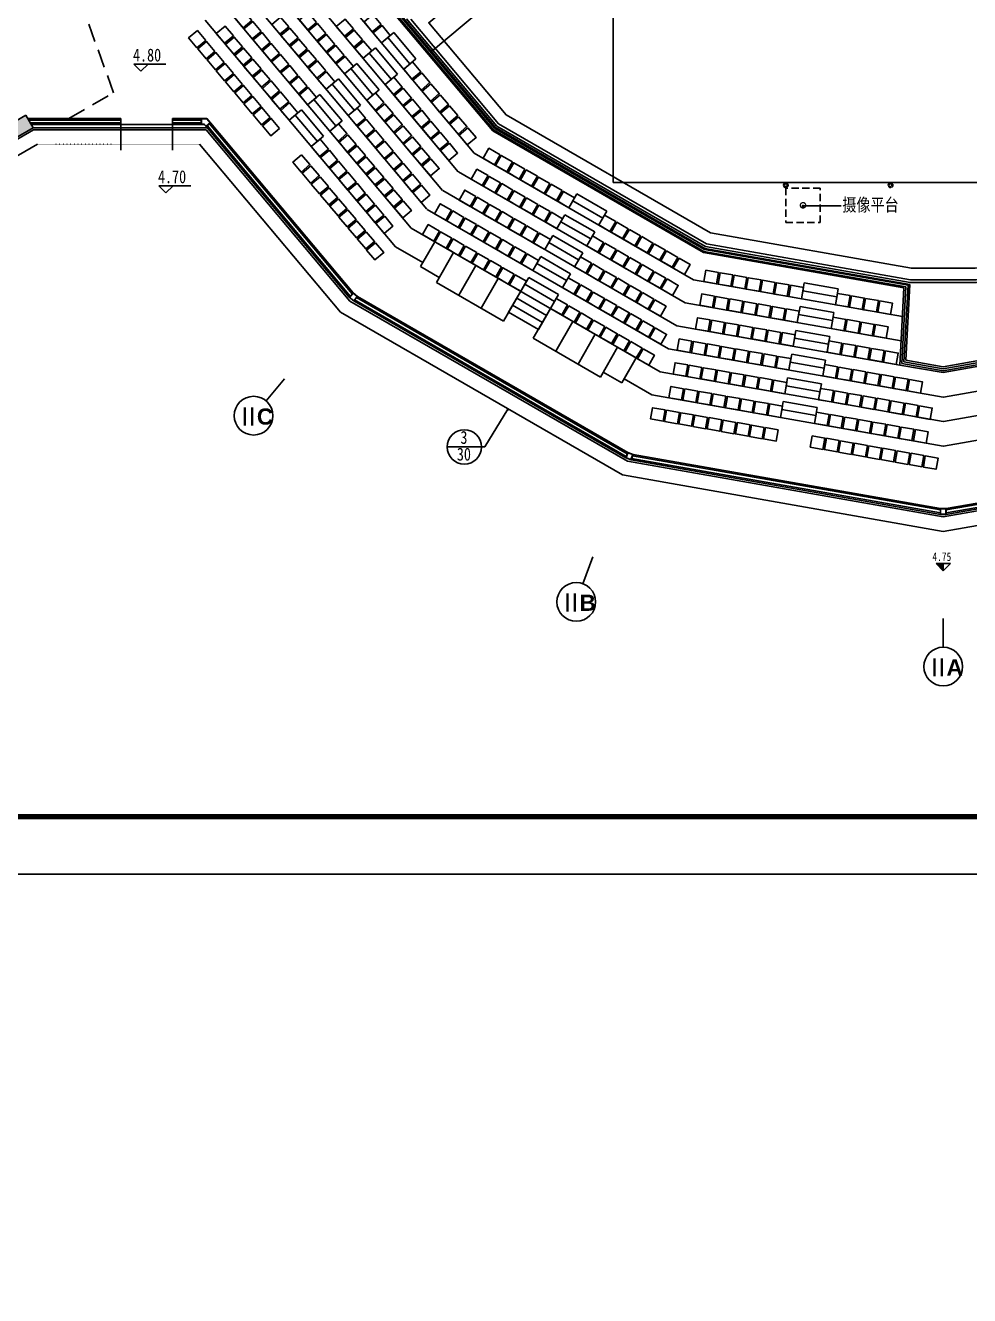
# Model space of a CAD drawing. Extents: x 23317406 to 24383751, y 42324270 to 43451021.
# Drawn here: x 23965397 to 23998288, y 43039150 to 43083414 of the extents above; entities that cross this region are included whole.
import ezdxf

# ---------------------------------------------------------------- set-up
doc = ezdxf.new("R2010")
doc.units = 0
doc.header["$MEASUREMENT"] = 0
for name, pattern in [('DASHED', [0.75, 0.5, -0.25]), ('HIDDEN', [9.525, 6.35, -3.175]), ('T-BW-SF$0$DOT2', [3.175, 0, -3.175])]:
    doc.linetypes.add(name, pattern=pattern)
doc.layers.get('0').update_dxf_attribs({"linetype": 'CONTINUOUS'})
for name, color, linetype in [('FRAME', 7, 'CONTINUOUS'), ('场地', 5, 'CONTINUOUS'), ('墙', 7, 'CONTINUOUS'), ('座位', 253, 'CONTINUOUS'), ('投影', 9, 'CONTINUOUS'), ('柱填充', 8, 'CONTINUOUS'), ('柱形', 7, 'CONTINUOUS'), ('标注', 7, 'CONTINUOUS'), ('栏杆', 146, 'CONTINUOUS'), ('汉字', 7, 'CONTINUOUS'), ('辅助件', 9, 'CONTINUOUS'), ('边界', 9, 'CONTINUOUS'), ('门窗', 7, 'CONTINUOUS')]:
    doc.layers.add(name, color=color, linetype=linetype)
doc.styles.add('Q1', font='SimSun.ttf', dxfattribs={"width": 0.8, "height": 450})
doc.styles.add('Q200', font='SimSun.ttf', dxfattribs={"width": 0.8, "height": 450})
doc.styles.add('T-SG-01$0$Arial', font='ARIALBD.TTF')
doc.dimstyles.new('Q2', dxfattribs={"dimscale": 150, "dimtxt": 2.5, "dimasz": 2.5, "dimexe": 0, "dimexo": 0, "dimgap": 0.5, "dimtad": 1, "dimdec": 4, "dimdsep": 46, "dimtxsty": 'Q200', "dimblk1": 'DOTSMALL', "dimblk2": 'DOTSMALL', "dimsah": 1, "dimcen": 2.5, "dimadec": 0, "dimazin": 0, "dimtfac": 1, "dimtdec": 3, "dimtmove": 2, "dimatfit": 3, "dimldrblk": 'DOTSMALL', "dimfxl": 1, "dimtolj": 1, "dimtzin": 10, "dimarcsym": 0})

# ---------------------------------------------------------------- blocks, each defined once
blk = doc.blocks.new('_DOTSMALL')
at = {"color": 0, "linetype": 'ByBlock', "const_width": 0.5}
blk.add_lwpolyline([(-0.0625, 0, 1), (0.0625, 0, 1)], format="xyb", close=True, dxfattribs=at)
blk = doc.blocks.new('M100')
at = {"layer": '门窗'}
blk.add_line((0, 1000), (0, 0), dxfattribs=at)
blk = doc.blocks.new('T-SEAT-LOWER$0$SEAT_500CS')
blk.add_lwpolyline([(-400, -225), (-400, 225), (0, 225), (0, -225)], close=True)

msp = doc.modelspace()

# ---------------------------------------------------------------- hatches: boundary and pattern name
at = {"layer": '柱填充'}
msp.add_hatch(color=256, dxfattribs=at).paths.add_polyline_path([(23959695.25018, 43076981.38465), (23965411.25425, 43080281.52114), (23965661.25425, 43079848.50843), (23959945.25018, 43076548.37194)])
at = {"layer": '汉字'}
msp.add_hatch(color=256, dxfattribs=at).paths.add_polyline_path([(23997370, 43064660.67441), (23997120, 43064660.67441), (23997370, 43064410.67441)])

# ---------------------------------------------------------------- linework, layer by layer
for p, q in [((23974422.48233, 43071096.44984), (23973779.69472, 43070330.4054)), ((23984817.86074, 43063957.51728), (23985159.88088, 43064897.2099)), ((23997370, 43061744.23646), (23997370, 43062744.23646))]:
    msp.add_line(p, q)
at = {"color": 2}
for centre in [(23973345.81309, 43069813.3254), (23973345.81309, 43069813.3254), (23984586.99714, 43063323.22476), (23997370, 43061069.23646)]:
    msp.add_circle(centre, 675, dxfattribs=at)
at = {"layer": 'FRAME'}
msp.add_lwpolyline([(23898114.9548, 43053839.75614), (23898114.9548, 43222039.75614), (24135914.9548, 43222039.75614), (24135914.9548, 43053839.75614)], close=True, dxfattribs=at)
at = {"layer": 'FRAME', "const_width": 180}
msp.add_lwpolyline([(23903114.9548, 43055839.75614), (23903114.9548, 43220039.75614), (24133914.9548, 43220039.75614), (24133914.9548, 43055839.75614)], close=True, dxfattribs=at)
at = {"layer": '场地'}
for p in [(23985870, 43118944.23646), (24008870, 43077944.23646)]:
    msp.add_line(p, (23985870, 43077944.23646), dxfattribs=at)
at = {"layer": '墙'}
for p, q in [((23971525.03775, 43079965.01478), (23971525.03775, 43080165.01478)), ((23971689.31651, 43079888.41034), (23971842.5254, 43080016.96786)), ((23965661.25425, 43079848.50843), (23956352.74211, 43074474.23644)), ((23965680.0107, 43079778.50843), (23956371.49859, 43074404.23646)), ((23965661.25425, 43079848.50843), (23971722.79818, 43079848.50843)), ((23965680.0107, 43079778.50843), (23971690.15665, 43079778.50843)), ((23971690.15665, 43079778.50843), (23976698.87557, 43073809.34966)), ((23986371.12443, 43068225.07418), (23976698.87557, 43073809.34966)), ((23986371.12443, 43068225.07418), (23997370, 43066285.67566)), ((24008368.87557, 43068225.07418), (23997370, 43066285.67566))]:
    msp.add_line(p, q, dxfattribs=at)
for points in [[(23971689.31651, 43079888.41034), (23971842.5254, 43080016.96786), (23971718.29928, 43080165.01478), (23971525.03775, 43080165.01478), (23971525.03775, 43079965.01478), (23971625.03775, 43079965.01478)], [(23971690.54908, 43079902.49866), (23971828.43708, 43080018.20043), (23971713.6362, 43080155.01478), (23971535.03775, 43080155.01478), (23971535.03775, 43079975.01478), (23971629.70082, 43079975.01478)], [(23976963.04408, 43073968.60105), (23976809.83519, 43074097.15857), (23976679.29446, 43073941.58619), (23976832.50335, 43073813.02866)], [(23976948.95576, 43073967.36848), (23976811.06776, 43074083.07025), (23976693.38278, 43073942.81875), (23976831.27078, 43073827.11698)], [(23986376.95592, 43068533.47651), (23986564.89444, 43068465.07249), (23986495.43517, 43068274.23471), (23986307.49665, 43068342.63874)], [(23986382.93264, 43068520.65939), (23986552.07731, 43068459.09576), (23986489.45844, 43068287.05183), (23986320.31377, 43068348.61546)], [(23997270, 43066577.47354), (23997470, 43066577.47354), (23997470, 43066374.38822), (23997270, 43066374.38822)], [(23997470, 43066577.47354), (23997270, 43066577.47354), (23997270, 43066374.38822), (23997470, 43066374.38822)], [(23997280, 43066567.47354), (23997460, 43066567.47354), (23997460, 43066384.38822), (23997280, 43066384.38822)], [(23997460, 43066567.47354), (23997280, 43066567.47354), (23997280, 43066384.38822), (23997460, 43066384.38822)]]:
    msp.add_lwpolyline(points, close=True, dxfattribs=at)
at = {"layer": '墙', "ltscale": 5000}
for start, end in [(67.1172342395, 67.1172342395), (66.2587266313, 66.2587266313), (64.4772342395, 64.4772342395), (64.9387266313, 64.9387266313)]:
    msp.add_arc((23850578.58196, 42857442.58139), 533172.67138, start, end, dxfattribs=at)
at = {"layer": '墙'}
for centre, start, end in [((23850634.74669, 42857737.27781), 79.4743453394, 79.4743453394), ((23850639.30178, 42857736.37231), 78.1227654233, 78.1227654233), ((23850644.55659, 42857735.23786), 77.5606287088, 77.5606287088), ((23850649.0789, 42857734.18074), 76.2090487927, 76.2090487927)]:
    msp.add_arc(centre, 530172.67138, start, end, dxfattribs=at)
at = {"layer": '座位'}
for p, q in [((23979662.5971, 43075874.11499), (23979162.5971, 43075008.08959)), ((23980312.11615, 43075499.11499), (23979712.11615, 43074459.88451)), ((23979162.5971, 43075008.08959), (23979812.11615, 43074633.08959)), ((23981091.53901, 43075049.11499), (23980491.53901, 43074009.8845)), ((23979712.11615, 43074459.88451), (23982050.38474, 43073109.8845)), ((23981870.96188, 43074599.11499), (23981270.96187, 43073559.8845)), ((23982650.38474, 43074149.11498), (23982050.38474, 43073109.8845)), ((23983689.61522, 43073549.11498), (23983089.61522, 43072509.8845)), ((23984469.03808, 43073099.11498), (23983869.03808, 43072059.8845)), ((23983089.61522, 43072509.8845), (23985427.88381, 43071159.88449)), ((23985248.46095, 43072649.11498), (23984648.46094, 43071609.8845)), ((23986027.88381, 43072199.11498), (23985427.88381, 43071159.88449)), ((23986677.40286, 43071824.11498), (23986177.40286, 43070958.08957)), ((23985527.88381, 43071333.08957), (23986177.40286, 43070958.08957))]:
    msp.add_line(p, q, dxfattribs=at)
at = {"layer": '投影', "linetype": 'HIDDEN', "ltscale": 100}
for p, q in [((23968470.72632, 43081066.4127), (23964270, 43092607.8134)), ((23966909.45934, 43080165.01478), (23968470.72632, 43081066.4127))]:
    msp.add_line(p, q, dxfattribs=at)
at = {"layer": '投影'}
for p, q in [((23976229.57879, 43086238.80858), (23981679.00438, 43079744.43606)), ((23976352.69272, 43086309.88845), (23981770.38289, 43079853.33673)), ((23975354.72718, 43085725.69231), (23981026.30074, 43078966.57415)), ((23983450, 43085784.91409), (23979543.62852, 43082507.07922)), ((23974616.04358, 43085299.21313), (23980478.02968, 43078313.17014)), ((23973877.35998, 43084872.73395), (23979929.75861, 43077659.76613)), ((23973138.67637, 43084446.25478), (23979381.48755, 43077006.36212)), ((23972399.99277, 43084019.7756), (23978833.21649, 43076352.95812)), ((23971661.30917, 43083593.29642), (23978284.94543, 43075699.55411)), ((23978231.55946, 43083168.42244), (23977802.57458, 43082808.46138)), ((23978231.55946, 43083168.42244), (23979002.9046, 43082249.16911)), ((23977588.08213, 43082628.48085), (23977159.09724, 43082268.51979)), ((23977588.08213, 43082628.48085), (23978359.42726, 43081709.22752)), ((23978017.06702, 43082988.44191), (23978788.41215, 43082069.18858)), ((23977373.58969, 43082448.50032), (23978144.93482, 43081529.24699)), ((23979002.9046, 43082249.16911), (23978573.91971, 43081889.20805)), ((23976944.6048, 43082088.53926), (23976515.61991, 43081728.5782)), ((23976730.11236, 43081908.55873), (23977501.45749, 43080989.30539)), ((23976944.6048, 43082088.53926), (23977715.94993, 43081169.28593)), ((23978359.42726, 43081709.22752), (23977930.44238, 43081349.26645)), ((23976301.12747, 43081548.59766), (23975872.14258, 43081188.6366)), ((23976086.63502, 43081368.61713), (23976857.98016, 43080449.3638)), ((23976301.12747, 43081548.59766), (23977072.4726, 43080629.34433)), ((23975657.65014, 43081008.65607), (23975228.66525, 43080648.69501)), ((23975443.15769, 43080828.67554), (23976214.50282, 43079909.42221)), ((23975657.65014, 43081008.65607), (23976428.99527, 43080089.40274)), ((23977715.94993, 43081169.28593), (23977286.96505, 43080809.32486)), ((23975014.1728, 43080468.71448), (23974585.18792, 43080108.75342)), ((23975014.1728, 43080468.71448), (23975785.51794, 43079549.46115)), ((23977072.4726, 43080629.34433), (23976643.48771, 43080269.38327)), ((23974799.68036, 43080288.73395), (23975571.02549, 43079369.48062)), ((23976428.99527, 43080089.40274), (23976000.01038, 43079729.44168)), ((23975785.51794, 43079549.46115), (23975356.53305, 43079189.50009)), ((23989020.99561, 43075505.53544), (23981679.00438, 43079744.43606)), ((23989069.6171, 43075639.12189), (23981770.38289, 43079853.33673)), ((23981032.40887, 43078963.0476), (23988673.69924, 43074551.34653)), ((23980484.13781, 43078309.6436), (23988381.9703, 43073749.82786)), ((23979935.86675, 43077656.23959), (23988090.24136, 43072948.30919)), ((23984610.38475, 43077543.93456), (23984330.38474, 43077058.96034)), ((23984470.38474, 43077301.44745), (23985509.61523, 43076701.44745)), ((23984610.38475, 43077543.93456), (23985649.61523, 43076943.93456)), ((23979387.59569, 43077002.83558), (23987798.51242, 43072146.79052)), ((23985649.61523, 43076943.93456), (23985369.61523, 43076458.96033)), ((23984190.38474, 43076816.47323), (23983910.38474, 43076331.499)), ((23984050.38474, 43076573.98611), (23985089.61523, 43075973.98611)), ((23984190.38474, 43076816.47323), (23985229.61523, 43076216.47322)), ((23978839.32462, 43076349.43158), (23987506.78348, 43071345.27185)), ((23983770.38474, 43076089.01189), (23983490.38474, 43075604.03766)), ((23983770.38474, 43076089.01189), (23984809.61523, 43075489.01188)), ((23985229.61523, 43076216.47322), (23984949.61523, 43075731.499)), ((23979242.5971, 43075146.65365), (23978284.94541, 43075699.55411)), ((23979242.5971, 43075146.65365), (23979662.5971, 43075874.11499)), ((23983630.38474, 43075846.52477), (23984669.61522, 43075246.52477)), ((23989020.99561, 43075505.53544), (23996003.17473, 43074274.38888)), ((23989069.6171, 43075639.12189), (23996208.99748, 43074380.2565)), ((23983350.38474, 43075361.55055), (23983070.38474, 43074876.57632)), ((23983210.38474, 43075119.06344), (23984249.61522, 43074519.06343)), ((23983350.38474, 43075361.55055), (23984389.61522, 43074761.55055)), ((23984809.61523, 43075489.01188), (23984529.61523, 43075004.03766)), ((23982930.38474, 43074634.08921), (23982650.38474, 43074149.11498)), ((23982930.38474, 43074634.08921), (23983969.61522, 43074034.08921)), ((23984389.61522, 43074761.55055), (23984109.61522, 43074276.57632)), ((23982790.38474, 43074391.6021), (23983829.61522, 43073791.6021)), ((23995950.44574, 43073268.25977), (23988673.69924, 43074551.34654)), ((23992528.20794, 43074440.33155), (23992430.96496, 43073888.8392)), ((23993709.97724, 43074231.95373), (23992528.20794, 43074440.33155)), ((23993709.97724, 43074231.95373), (23993612.73426, 43073680.46139)), ((23995861.86103, 43071577.96293), (23996003.17473, 43074274.38888)), ((23996070.84753, 43071744.19829), (23996208.99748, 43074380.2565)), ((23982650.38474, 43074149.11498), (23982230.38474, 43073421.65365)), ((23982510.38474, 43073906.62787), (23983549.61522, 43073306.62787)), ((23983969.61522, 43074034.08921), (23983689.61522, 43073549.11498)), ((23995906.15338, 43072423.11135), (23988381.9703, 43073749.82787)), ((23993661.35575, 43073956.20756), (23992479.58645, 43074164.58538)), ((23982230.38474, 43073421.65365), (23983269.61522, 43072821.65364)), ((23982370.38474, 43073664.14076), (23983409.61522, 43073064.14076)), ((23983689.61522, 43073549.11498), (23983269.61522, 43072821.65364)), ((23992382.34347, 43073613.09303), (23992285.10048, 43073061.60069)), ((23993515.49128, 43073128.96905), (23992333.72198, 43073337.34686)), ((23993564.11277, 43073404.71522), (23992382.34347, 43073613.09303)), ((23993564.11277, 43073404.71522), (23993466.86979, 43072853.22287)), ((23995861.86103, 43071577.96293), (23988090.24136, 43072948.3092)), ((23992236.47899, 43072785.85452), (23992139.23601, 43072234.36218)), ((23993369.62681, 43072301.73053), (23992187.8575, 43072510.10835)), ((23993418.2483, 43072577.4767), (23992236.47899, 43072785.85452)), ((23993418.2483, 43072577.4767), (23993321.00532, 43072025.98436)), ((23997363.05404, 43070460.30374), (23987798.51242, 43072146.79053)), ((23992090.61452, 43071958.61601), (23991993.37154, 43071407.12367)), ((23993272.38382, 43071750.23819), (23992090.61452, 43071958.61601)), ((23997376.94596, 43070460.30374), (24006941.48758, 43072146.79053)), ((23986257.40286, 43071096.65364), (23986677.40286, 43071824.11498)), ((23993223.76233, 43071474.49202), (23992041.99303, 43071682.86984)), ((23993272.38382, 43071750.23819), (23993175.14084, 43071198.74585)), ((23997363.05404, 43071313.2621), (23995861.86103, 43071577.96293)), ((23997363.05404, 43071516.34742), (23996070.84753, 43071744.19829)), ((23997363.05404, 43071516.34742), (23998669.02527, 43071746.62538)), ((23997363.05404, 43071313.2621), (23998878.01177, 43071580.39002)), ((23986257.40286, 43071096.65364), (23987215.05454, 43070543.75318)), ((23997363.05403, 43069607.34539), (23987506.78347, 43071345.27186)), ((23991944.75005, 43071131.3775), (23991847.50707, 43070579.88516)), ((23993126.51935, 43070922.99968), (23991944.75005, 43071131.3775)), ((23997376.94597, 43069607.34539), (24007233.21652, 43071345.27186)), ((23993077.89786, 43070647.25351), (23991896.12856, 43070855.63133)), ((23993126.51935, 43070922.99968), (23993029.27637, 43070371.50734)), ((23997363.05403, 43068754.38704), (23987215.05453, 43070543.75319)), ((23991798.88558, 43070304.13899), (23991701.64259, 43069752.64665)), ((23992980.65488, 43070095.76117), (23991798.88558, 43070304.13899)), ((23997376.94597, 43068754.38704), (24007524.94547, 43070543.75319)), ((23992932.03339, 43069820.015), (23991750.26409, 43070028.39282)), ((23992980.65488, 43070095.76117), (23992883.4119, 43069544.26883))]:
    msp.add_line(p, q, dxfattribs=at)
at = {"layer": '投影', "linetype": 'DASHED', "ltscale": 500}
msp.add_lwpolyline([(23991885, 43076544.23646), (23993085, 43076544.23646), (23993085, 43077744.23646), (23991885, 43077744.23646)], close=True, dxfattribs=at)
at = {"layer": '柱形'}
for p, q in [((23959695.25018, 43076981.38465), (23965411.25425, 43080281.52114)), ((23965411.25425, 43080281.52114), (23965661.25425, 43079848.50843)), ((23965661.25425, 43079848.50843), (23959945.25018, 43076548.37194))]:
    msp.add_line(p, q, dxfattribs=at)
at = {"layer": '柱形', "linetype": 'DASHED'}
for centre, radius in [((23991885, 43077844.23646), 80), ((23991885, 43077844.23646), 50), ((23995535, 43077844.23646), 80), ((23995535, 43077844.23646), 50)]:
    msp.add_circle(centre, radius, dxfattribs=at)
at = {"layer": '标注'}
msp.add_line((23965536.25425, 43080065.01478), (23965536.25425, 43080065.01478), dxfattribs=at)
at = {"layer": '栏杆'}
for p, q in [((23976260.35728, 43086256.57855), (23981701.84901, 43079771.66123)), ((23976321.91424, 43086292.11848), (23981747.53826, 43079826.11156)), ((23989033.15099, 43075538.93205), (23981701.84901, 43079771.66123)), ((23989057.46173, 43075605.72528), (23981747.53826, 43079826.11156)), ((23989033.15099, 43075538.93205), (23996069.51347, 43074298.2315)), ((23989057.46173, 43075605.72528), (23996142.65874, 43074356.41388)), ((23995929.78164, 43071631.98942), (23996069.51347, 43074298.2315)), ((23996002.92692, 43071690.1718), (23996142.65874, 43074356.41388)), ((23997363.05404, 43071379.26483), (23995929.78164, 43071631.98942)), ((23997363.05404, 43071450.34469), (23996002.92692, 43071690.1718)), ((23997363.05404, 43071450.34469), (23998736.94588, 43071692.59889)), ((23997363.05404, 43071379.26483), (23998810.09116, 43071634.41651))]:
    msp.add_line(p, q, dxfattribs=at)
at = {"layer": '汉字', "color": 0}
for p, q in [((23969170.32888, 43082065.99385), (23970288.32888, 43082065.99385)), ((23969170.32888, 43082065.99385), (23969420.32888, 43081815.99385)), ((23969670.32888, 43082065.99385), (23969420.32888, 43081815.99385)), ((23970040.75964, 43077825.14228), (23971158.75964, 43077825.14228)), ((23970040.75964, 43077825.14228), (23970290.75964, 43077575.14228)), ((23970540.75964, 43077825.14228), (23970290.75964, 43077575.14228)), ((23997120, 43064660.67441), (23997620, 43064660.67441)), ((23997120, 43064660.67441), (23997370, 43064410.67441)), ((23997620, 43064660.67441), (23997370, 43064410.67441)), ((23997370, 43064410.67441), (23997370, 43064660.67441))]:
    msp.add_line(p, q, dxfattribs=at)
at = {"layer": '汉字'}
msp.add_lwpolyline([(23980488.5547, 43081908.24891, 0, 0, 0), (23980815.02208, 43081520.20974, 150, 0, 0), (23981264.96125, 43080982.96349, 150, 0, 0)], format="xyseb", dxfattribs=at)
msp.add_circle((23980686.53607, 43068726.0732), 600, dxfattribs=at)
at = {"layer": '辅助件'}
for points in [[(23978678.06536, 43083647.51792), (23981816.07215, 43079907.78706), (23989093.92774, 43075705.91518), (23996215.12173, 43074450.25646), (23998524.87826, 43074450.25646), (24005646.07226, 43075705.91518), (24012923.92785, 43079907.78706), (24016061.93463, 43083647.51792), (24013020, 43086200.00415), (24013020, 43096184.23646)], [(23978818.94857, 43083635.19224), (23981881.34251, 43079985.57325), (23989128.65737, 43075801.33407), (23996223.8706, 43074550.25646), (23998516.1294, 43074550.25646), (24005611.34263, 43075801.33407), (24012858.65749, 43079985.57325), (24015921.05143, 43083635.19224), (24012920, 43086153.37339), (24012920, 43096184.23646)], [(23982220, 43096184.23646), (23982220, 43085836.30959), (23979446.76015, 43083509.28506), (23982142.42397, 43080296.71802), (23989267.57592, 43076183.00962), (23996258.86607, 43074950.25646), (23998481.13393, 43074950.25646), (24005472.42408, 43076183.00962), (24012597.57603, 43080296.71802), (24015357.51861, 43083585.8895), (24012520, 43085966.85032), (24012520, 43096184.23646)]]:
    msp.add_lwpolyline(points, dxfattribs=at)
at = {"layer": '边界'}
msp.add_line((23965813.98529, 43079278.50843), (23960230.25018, 43076054.73746), dxfattribs=at)
at = {"layer": '边界', "linetype": 'T-BW-SF$0$DOT2'}
msp.add_line((23965813.98529, 43079278.50843), (23971457.00282, 43079278.50843), dxfattribs=at)
at = {"layer": '边界', "linetype": 'ByBlock'}
for p, q in [((23971457.00282, 43079278.50843), (23976372.52375, 43073420.4187)), ((23986197.47625, 43067747.97973), (23976372.52375, 43073420.4187)), ((23986197.47625, 43067747.97973), (23997370, 43065777.96235)), ((24008542.52375, 43067747.97973), (23997370, 43065777.96235))]:
    msp.add_line(p, q, dxfattribs=at)
at = {"layer": '门窗'}
for p, q in [((23965478.51923, 43080165.01478), (23968725.03775, 43080165.01478)), ((23965507.38674, 43080115.01478), (23968725.03775, 43080115.01478)), ((23965565.12177, 43080015.01478), (23968725.03775, 43080015.01478)), ((23965593.98928, 43079965.01478), (23968725.03775, 43079965.01478)), ((23968725.03775, 43080165.01478), (23968725.03775, 43079965.01478)), ((23970525.03775, 43079965.01478), (23968725.03775, 43079965.01478)), ((23970525.03775, 43080165.01478), (23970525.03775, 43079965.01478)), ((23970525.03775, 43080165.01478), (23971525.03775, 43080165.01478)), ((23970525.03775, 43080115.01478), (23971525.03775, 43080115.01478)), ((23970525.03775, 43080015.01478), (23971525.03775, 43080015.01478)), ((23970525.03775, 43079965.01478), (23971525.03775, 43079965.01478)), ((23971804.22318, 43079984.82848), (23976777.20001, 43074058.26547)), ((23971842.5254, 43080016.96786), (23976809.83519, 43074097.15857)), ((23971689.31651, 43079888.41034), (23976679.29446, 43073941.58619)), ((23971727.61873, 43079920.54972), (23976711.92965, 43073980.47928)), ((23986307.49665, 43068342.63874), (23976832.50335, 43073813.02866)), ((23986324.86146, 43068390.34818), (23976865.13853, 43073851.92176)), ((23986359.5911, 43068485.76707), (23976930.4089, 43073929.70795)), ((23986376.95592, 43068533.47651), (23976963.04408, 43073968.60105)), ((23986547.52962, 43068417.36304), (23997270, 43066526.70221)), ((23986564.89444, 43068465.07249), (23997270, 43066577.47354)), ((24008175.10556, 43068465.07249), (23997470, 43066577.47354)), ((24008192.47038, 43068417.36304), (23997470, 43066526.70221)), ((23986495.43517, 43068274.23471), (23997270, 43066374.38822)), ((23986512.79999, 43068321.94415), (23997270, 43066425.15955)), ((24008227.20001, 43068321.94415), (23997470, 43066425.15955)), ((24008244.56483, 43068274.23471), (23997470, 43066374.38822))]:
    msp.add_line(p, q, dxfattribs=at)

# ---------------------------------------------------------------- block references
at = {"layer": '座位', "xscale": -1}
for p, rotation in [((23972834.2814, 43083502.21056), 40.00000000372056), ((23973155.67521, 43083119.18834), 40.00000000372056), ((23974120.54634, 43083276.10771), 40.00000000372056), ((23975085.41748, 43083433.02708), 40.00000000372056), ((23975406.81129, 43083050.00486), 40.00000000372056), ((23976371.68242, 43083206.92423), 40.00000000372056), ((23977336.55356, 43083363.8436), 40.00000000372056), ((23971225.93293, 43082805.3496), 40.00000000372056), ((23972190.80407, 43082962.26897), 40.00000000372056), ((23973477.06901, 43082736.16612), 40.00000000372056), ((23974441.94015, 43082893.08549), 40.00000000372056), ((23975728.20509, 43082666.98264), 40.00000000372056), ((23976693.07623, 43082823.90201), 40.00000000372056), ((23977657.94736, 43082980.82138), 40.00000000372056), ((23971547.32674, 43082422.32738), 40.00000000372056), ((23972512.19787, 43082579.24675), 40.00000000372056), ((23972833.59168, 43082196.22453), 40.00000000372056), ((23973798.46282, 43082353.1439), 40.00000000372056), ((23974763.33395, 43082510.06327), 40.00000000372056), ((23976049.5989, 43082283.96042), 40.00000000372056), ((23977014.47003, 43082440.87979), 40.00000000372056), ((23971868.72054, 43082039.30516), 40.00000000372056), ((23973154.98548, 43081813.2023), 40.00000000372056), ((23974119.85662, 43081970.12168), 40.00000000372056), ((23975084.72776, 43082127.04105), 40.00000000372056), ((23975406.12156, 43081744.01882), 40.00000000372056), ((23976370.9927, 43081900.9382), 40.00000000372056), ((23972190.11435, 43081656.28293), 40.00000000372056), ((23972511.50815, 43081273.26071), 40.00000000372056), ((23973476.37929, 43081430.18008), 40.00000000372056), ((23974441.25043, 43081587.09945), 40.00000000372056), ((23975727.51537, 43081360.9966), 40.00000000372056), ((23972832.90196, 43080890.23849), 40.00000000372056), ((23973797.77309, 43081047.15786), 40.00000000372056), ((23974762.64423, 43081204.07723), 40.00000000372056), ((23973154.29576, 43080507.21627), 40.00000000372056), ((23974119.1669, 43080664.13564), 40.00000000372056), ((23975084.03804, 43080821.05501), 40.00000000372056), ((23973475.68957, 43080124.19405), 40.00000000372056), ((23974440.5607, 43080281.11342), 40.00000000372056), ((23973797.08337, 43079741.17183), 40.00000000372056), ((23981537.45282, 43078671.46034), 59.99999988079834), ((23981970.46552, 43078421.46034), 59.99999988079834), ((23982403.47822, 43078171.46034), 59.99999987910681), ((23981117.45282, 43077943.99901), 59.99999988079834), ((23982836.49092, 43077921.46034), 59.99999987910681), ((23981550.46552, 43077693.999), 59.99999988079834), ((23981983.47822, 43077443.999), 59.99999988079834), ((23983269.50363, 43077671.46034), 59.99999987910681), ((23983702.51633, 43077421.46034), 59.99999987910681), ((23980697.45282, 43077216.53767), 59.99999988079834), ((23981130.46552, 43076966.53767), 59.99999988079834), ((23982416.49092, 43077193.999), 59.99999988079834), ((23982849.50362, 43076943.999), 59.99999988079834), ((23984135.52903, 43077171.46034), 59.99999988079834), ((23979844.44011, 43076739.07633), 59.99999988079834), ((23980277.45282, 43076489.07633), 59.99999988079834), ((23981563.47822, 43076716.53767), 59.99999988079834), ((23981996.49092, 43076466.53766), 59.99999988079834), ((23983282.51633, 43076693.999), 59.99999988079834), ((23983715.52903, 43076443.999), 59.99999988079834), ((23979424.44011, 43076011.61499), 59.99999988079834), ((23980710.46552, 43076239.07633), 59.99999988079834), ((23981143.47822, 43075989.07633), 59.99999988079834), ((23982429.50362, 43076216.53766), 59.99999988079834), ((23982862.51632, 43075966.53766), 59.99999988079834), ((23979857.45281, 43075761.61499), 59.99999988079834), ((23980290.46552, 43075511.61499), 59.99999988079834), ((23981576.49092, 43075739.07633), 59.99999988079834), ((23982009.50362, 43075489.07633), 59.99999988079834), ((23983295.52903, 43075716.53766), 59.99999988079834), ((23980723.47822, 43075261.61499), 59.99999988079834), ((23982442.51632, 43075239.07632), 59.99999988079834), ((23981156.49092, 43075011.61499), 59.99999988079834), ((23981589.50362, 43074761.61499), 59.99999988079834), ((23982875.52902, 43074989.07632), 59.99999988079834), ((23982022.51632, 43074511.61499), 59.99999988079834), ((23982455.52902, 43074261.61499), 59.99999988079834), ((23989254.95996, 43074448.85459), 79.99999975682177), ((23989747.36383, 43074362.0305), 79.99999975682177), ((23990239.76771, 43074275.20641), 79.99999975682177), ((23990732.17159, 43074188.38232), 79.99999975682177), ((23991224.57546, 43074101.55823), 79.99999975682177), ((23991716.97934, 43074014.73414), 79.99999975682177), ((23992209.38321, 43073927.91005), 79.99999975682177), ((23989109.09548, 43073621.61608), 79.99999975682177), ((23989601.49936, 43073534.79199), 79.99999975682177), ((23990093.90324, 43073447.9679), 79.99999975682177), ((23990586.30711, 43073361.14381), 79.99999975682177), ((23991078.71099, 43073274.31972), 79.99999975682177), ((23991571.11486, 43073187.49562), 79.99999975682177), ((23992063.51874, 43073100.67153), 79.99999975682177), ((23988963.23101, 43072794.37757), 79.99999975682177), ((23989455.63489, 43072707.55348), 79.99999975682177), ((23989948.03876, 43072620.72939), 79.99999975682177), ((23990440.44264, 43072533.90529), 79.99999975682177), ((23990932.84652, 43072447.0812), 79.99999975682177), ((23988324.96266, 43072053.96315), 79.99999975682177), ((23988817.36654, 43071967.13906), 79.99999975682177), ((23991425.25039, 43072360.25711), 79.99999975682177), ((23991917.65427, 43072273.43302), 79.99999975682177), ((23989309.77041, 43071880.31496), 79.99999975682177), ((23989802.17429, 43071793.49087), 79.99999975682177), ((23990294.57817, 43071706.66678), 79.99999975682177), ((23990786.98204, 43071619.84269), 79.99999975682177), ((23991279.38592, 43071533.0186), 79.99999975682177), ((23988179.09819, 43071226.72463), 79.99999975682177), ((23988671.50207, 43071139.90054), 79.99999975682177), ((23991771.7898, 43071446.19451), 79.99999975682177), ((23989163.90594, 43071053.07645), 79.99999975682177), ((23989656.30982, 43070966.25236), 79.99999975682177), ((23990148.71369, 43070879.42827), 79.99999975682177), ((23990641.11757, 43070792.60418), 79.99999975682177), ((23991133.52145, 43070705.78009), 79.99999975682177), ((23988033.23372, 43070399.48612), 79.99999975682177), ((23988525.63759, 43070312.66203), 79.99999975682177), ((23989018.04147, 43070225.83794), 79.99999975682177), ((23991625.92532, 43070618.956), 79.99999975682177), ((23989510.44535, 43070139.01385), 79.99999975682177), ((23990002.84922, 43070052.18976), 79.99999975682177), ((23990495.2531, 43069965.36567), 79.99999975682177), ((23990987.65697, 43069878.54158), 79.99999975682177), ((23991480.06085, 43069791.71749), 79.99999975682177), ((23987394.96537, 43069659.0717), 79.99999975682177), ((23987887.36924, 43069572.24761), 79.99999975682177), ((23988379.77312, 43069485.42352), 79.99999975682177), ((23988872.177, 43069398.59943), 79.99999975682177), ((23989364.58087, 43069311.77534), 79.99999975682177), ((23989856.98475, 43069224.95125), 79.99999975682177), ((23990349.38862, 43069138.12716), 79.99999975682177), ((23990841.7925, 43069051.30306), 79.99999975682177), ((23991334.19638, 43068964.47897), 79.99999975682177)]:
    msp.add_blockref('T-SEAT-LOWER$0$SEAT_500CS', p, dxfattribs=dict(at, rotation=rotation))
at = {"layer": '座位'}
for p, rotation in [((23978718.54692, 43081716.84805), 220.0000000049786), ((23979039.94073, 43081333.82583), 220.0000000049786), ((23978075.06959, 43081176.90646), 220.0000000049786), ((23979361.33453, 43080950.8036), 220.0000000049786), ((23977431.59226, 43080636.96486), 220.0000000049786), ((23978396.46339, 43080793.88423), 220.0000000049786), ((23978717.8572, 43080410.86201), 220.0000000049786), ((23979682.72834, 43080567.78138), 220.0000000049786), ((23976788.11492, 43080097.02327), 220.0000000049786), ((23977752.98606, 43080253.94264), 220.0000000049786), ((23979039.251, 43080027.83979), 220.0000000049786), ((23980004.12214, 43080184.75916), 220.0000000049786), ((23976144.63759, 43079557.08168), 220.0000000049786), ((23977109.50873, 43079714.00105), 220.0000000049786), ((23978074.37987, 43079870.92042), 220.0000000049786), ((23979360.64481, 43079644.81757), 220.0000000049786), ((23980325.51595, 43079801.73694), 220.0000000049786), ((23976466.0314, 43079174.05946), 220.0000000049786), ((23977430.90253, 43079330.97883), 220.0000000049786), ((23978395.77367, 43079487.8982), 220.0000000049786), ((23978717.16748, 43079104.87598), 220.0000000049786), ((23979682.03861, 43079261.79535), 220.0000000049786), ((23980646.90975, 43079418.71472), 220.0000000049786), ((23975501.16026, 43079017.14009), 220.0000000049786), ((23975822.55407, 43078634.11787), 220.0000000049786), ((23976787.4252, 43078791.03724), 220.0000000049786), ((23977752.29634, 43078947.95661), 220.0000000049786), ((23979038.56128, 43078721.85376), 220.0000000049786), ((23980003.43242, 43078878.77313), 220.0000000049786), ((23974857.68293, 43078477.19849), 220.0000000049786), ((23976143.94787, 43078251.09564), 220.0000000049786), ((23977108.81901, 43078408.01501), 220.0000000049786), ((23978073.69014, 43078564.93439), 220.0000000049786), ((23978395.08395, 43078181.91216), 220.0000000049786), ((23979359.95509, 43078338.83153), 220.0000000049786), ((23975179.07673, 43078094.17627), 220.0000000049786), ((23976465.34167, 43077868.07342), 220.0000000049786), ((23977430.21281, 43078024.99279), 220.0000000049786), ((23978716.47775, 43077798.88994), 220.0000000049786), ((23975500.47054, 43077711.15405), 220.0000000049786), ((23975821.86434, 43077328.13183), 220.0000000049786), ((23976786.73548, 43077485.0512), 220.0000000049786), ((23977751.60662, 43077641.97057), 220.0000000049786), ((23979037.87156, 43077415.86772), 220.0000000049786), ((23976143.25815, 43076945.10961), 220.0000000049786), ((23977108.12928, 43077102.02898), 220.0000000049786), ((23978073.00042, 43077258.94835), 220.0000000049786), ((23978394.39423, 43076875.92613), 220.0000000049786), ((23976464.65195, 43076562.08739), 220.0000000049786), ((23977429.52309, 43076719.00676), 220.0000000049786), ((23976786.04576, 43076179.06517), 220.0000000049786), ((23977750.91689, 43076335.98454), 220.0000000049786), ((23985564.47094, 43076346.46034), 239.9999998820563), ((23985997.48364, 43076096.46033), 239.9999998820563), ((23977107.43956, 43075796.04294), 220.0000000049786), ((23985144.47094, 43075618.999), 239.9999998820563), ((23986430.49635, 43075846.46033), 239.9999998820563), ((23986863.50905, 43075596.46033), 239.9999998820563), ((23977428.83337, 43075413.02072), 220.0000000049786), ((23985577.48364, 43075368.999), 239.9999998820563), ((23986010.49634, 43075118.99899), 239.9999998820563), ((23987296.52175, 43075346.46033), 239.9999998820563), ((23987729.53445, 43075096.46033), 239.9999998820563), ((23984724.47094, 43074891.53766), 239.9999998820563), ((23985157.48364, 43074641.53766), 239.9999998820563), ((23986443.50905, 43074868.99899), 239.9999998820563), ((23986876.52175, 43074618.99899), 239.9999998820563), ((23988162.54715, 43074846.46033), 239.9999998820563), ((23984304.47094, 43074164.07632), 239.9999998820563), ((23985590.49634, 43074391.53766), 239.9999998820563), ((23987309.53445, 43074368.99899), 239.9999998820563), ((23984737.48364, 43073914.07632), 239.9999998820563), ((23986023.50904, 43074141.53766), 239.9999998820563), ((23986456.52175, 43073891.53765), 239.9999998820563), ((23987742.54715, 43074118.99899), 239.9999998820563), ((23983884.47094, 43073436.61498), 239.9999998820563), ((23985170.49634, 43073664.07632), 239.9999998820563), ((23985603.50904, 43073414.07632), 239.9999998820563), ((23986889.53445, 43073641.53765), 239.9999998820563), ((23987322.54715, 43073391.53765), 239.9999998820563), ((23993834.31601, 43073641.39055), 259.9999997580797), ((23994326.71988, 43073554.56645), 259.9999997580797), ((23994819.12376, 43073467.74236), 259.9999997580797), ((23995311.52763, 43073380.91827), 259.9999997580797), ((23984317.48364, 43073186.61498), 239.9999998820563), ((23984750.49634, 43072936.61498), 239.9999998820563), ((23986036.52174, 43073164.07632), 239.9999998820563), ((23986469.53445, 43072914.07632), 239.9999998820563), ((23985183.50904, 43072686.61498), 239.9999998820563), ((23985616.52174, 43072436.61498), 239.9999998820563), ((23986902.54715, 43072664.07631), 239.9999998820563), ((23987335.55985, 43072414.07631), 239.9999998820563), ((23993688.45153, 43072814.15203), 259.9999997580797), ((23994180.85541, 43072727.32794), 259.9999997580797), ((23994673.25928, 43072640.50385), 259.9999997580797), ((23995165.66316, 43072553.67976), 259.9999997580797), ((23986049.53444, 43072186.61498), 239.9999998820563), ((23993542.58706, 43071986.91352), 259.9999997580797), ((23986482.54715, 43071936.61498), 239.9999998820563), ((23986915.55985, 43071686.61498), 239.9999998820563), ((23994034.99094, 43071900.08943), 259.9999997580797), ((23994527.39481, 43071813.26534), 259.9999997580797), ((23995019.79869, 43071726.44125), 259.9999997580797), ((23995512.20256, 43071639.61716), 259.9999997580797), ((23993396.72259, 43071159.67501), 259.9999997580797), ((23993889.12646, 43071072.85092), 259.9999997580797), ((23994381.53034, 43070986.02683), 259.9999997580797), ((23994873.93422, 43070899.20274), 259.9999997580797), ((23995366.33809, 43070812.37865), 259.9999997580797), ((23995858.74197, 43070725.55456), 259.9999997580797), ((23996351.14584, 43070638.73046), 259.9999997580797), ((23993250.85811, 43070332.4365), 259.9999997580797), ((23993743.26199, 43070245.61241), 259.9999997580797), ((23994235.66587, 43070158.78832), 259.9999997580797), ((23994728.06974, 43070071.96423), 259.9999997580797), ((23995220.47362, 43069985.14013), 259.9999997580797), ((23995712.8775, 43069898.31604), 259.9999997580797), ((23996205.28137, 43069811.49195), 259.9999997580797), ((23993104.99364, 43069505.19799), 259.9999997580797), ((23993597.39752, 43069418.37389), 259.9999997580797), ((23994089.80139, 43069331.5498), 259.9999997580797), ((23996697.68525, 43069724.66786), 259.9999997580797), ((23994582.20527, 43069244.72571), 259.9999997580797), ((23995074.60915, 43069157.90162), 259.9999997580797), ((23995567.01302, 43069071.07753), 259.9999997580797), ((23996059.4169, 43068984.25344), 259.9999997580797), ((23996551.82077, 43068897.42935), 259.9999997580797), ((23992959.12917, 43068677.95947), 259.9999997580797), ((23993451.53305, 43068591.13538), 259.9999997580797), ((23993943.93692, 43068504.31129), 259.9999997580797), ((23994436.3408, 43068417.4872), 259.9999997580797), ((23994928.74467, 43068330.66311), 259.9999997580797), ((23995421.14855, 43068243.83902), 259.9999997580797), ((23995913.55243, 43068157.01493), 259.9999997580797), ((23996405.9563, 43068070.19084), 259.9999997580797), ((23996898.36018, 43067983.36675), 259.9999997580797)]:
    msp.add_blockref('T-SEAT-LOWER$0$SEAT_500CS', p, dxfattribs=dict(at, rotation=rotation))
at = {"layer": '汉字', "color": 0, "xscale": 375, "yscale": 375, "zscale": 375, "rotation": 270}
msp.add_blockref('_DOTSMALL', (23992485, 43077144.23646), dxfattribs=at)
at = {"layer": '门窗', "yscale": 0.9, "zscale": 0.9}
for p, xscale, rotation in [((23968725.03775, 43079965.01478), -0.9, 179.9999999953804), ((23970525.03775, 43079965.01478), 0.9, 179.9999999950788)]:
    msp.add_blockref('M100', p, dxfattribs=dict(at, xscale=xscale, rotation=rotation))

# ---------------------------------------------------------------- texts
at = {"color": 3, "style": 'T-SG-01$0$Arial'}
for s, height, p in [('Ⅱ', 637.5, (23972733.268, 43069470.75628)), ('C', 562.5, (23973459.95569, 43069502.25615)), ('Ⅱ', 637.5, (23983974.45205, 43062980.65564)), ('B', 562.5, (23984701.13974, 43063012.15551)), ('Ⅱ', 637.5, (23996757.45491, 43060726.66734)), ('A', 562.5, (23997484.1426, 43060758.16721))]:
    msp.add_text(s, height=height, dxfattribs=at).set_placement(p)
at = {"layer": '汉字', "color": 0, "style": 'Q1', "width": 0.8}
for s, height, p in [('4.80', 450, (23969145.2485, 43082156.67187)), ('4.70', 450, (23970015.67926, 43077915.8203)), ('摄像平台', 450, (23993854.34507, 43076936.04629)), ('3', 450, (23980550.22759, 43068830.61119)), ('30', 450, (23980427.1503, 43068247.91225)), ('4.75', 300, (23996995.69034, 43064751.35243))]:
    msp.add_text(s, height=height, dxfattribs=at).set_placement(p)

# ---------------------------------------------------------------- leaders
at = {"layer": '汉字'}
for points in [[(23992485, 43077120.79896), (23993818.45694, 43077120.79896)], [(23982206.84483, 43070036.20779), (23981405.5581, 43068726.0732), (23980088.71234, 43068726.0732)]]:
    msp.add_leader(points, dimstyle='Q2', override={"dimdec": 0, "dimldrblk": 'DOTSMALL'}, dxfattribs=at)

doc.saveas('drawing.dxf')
